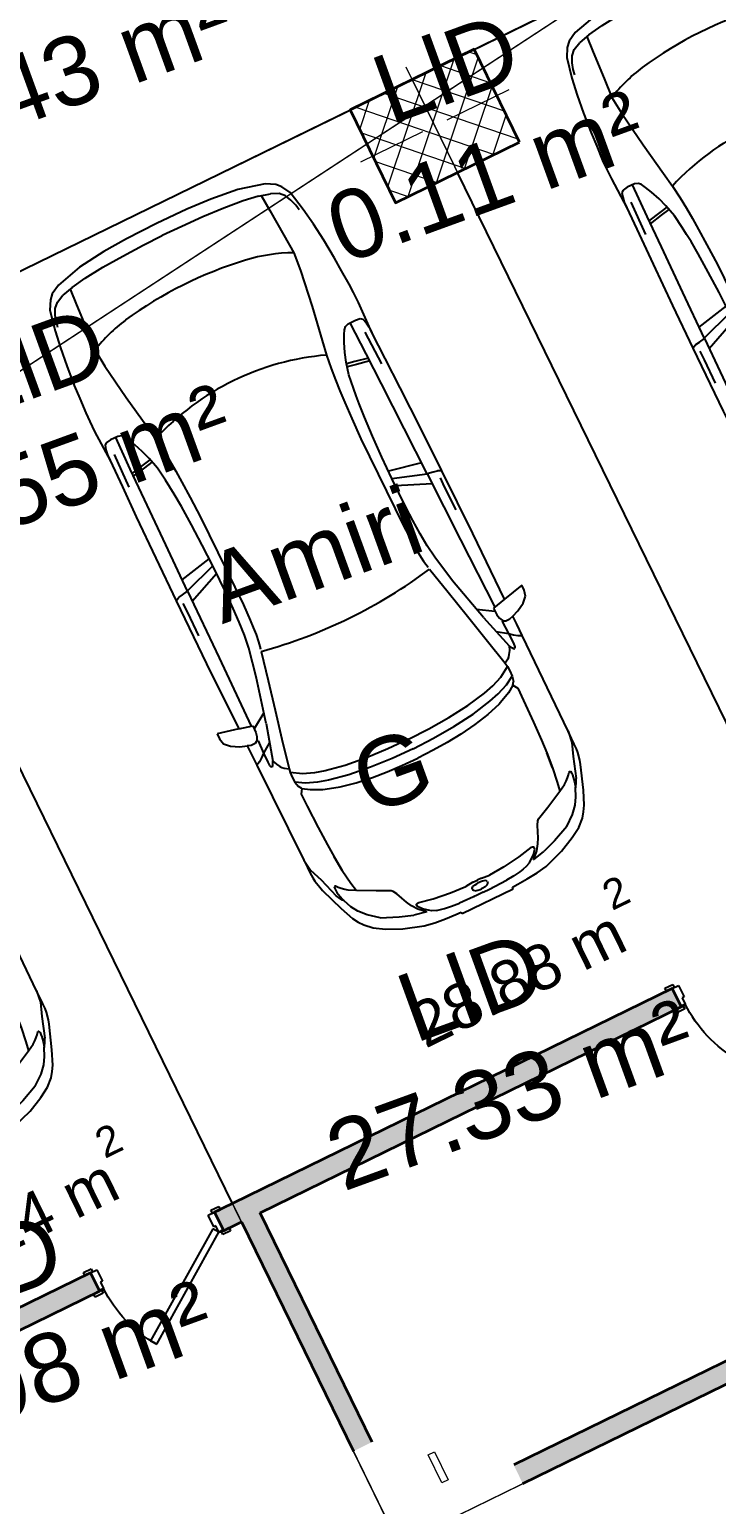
# Model space of a CAD drawing. Header units: metres. Extents: x 7511783 to 7512372, y 4692307 to 4692611.
# Drawn here: x 7512220.07 to 7512224.05, y 4692473.66 to 4692482.22 of the extents above; entities that cross this region are included whole.
import ezdxf

# ---------------------------------------------------------------- set-up
doc = ezdxf.new("R2010")
doc.units = ezdxf.units.M
doc.linetypes.add('Long Dashed', pattern=[793.7499761581425, 476.2499928474427, -317.4999833106998])
doc.layers.get('0').update_dxf_attribs({"lineweight": 0})
for name, color, linetype, lineweight in [('A - Fill Zone_Pen_No__156', 165, 'Continuous', 0), ('A - Muret', 7, 'Continuous', 0), ('A - Muret_Pen_No__102', 254, 'Continuous', 0), ('A - Muret_Pen_No__7', 7, 'Continuous', 0), ('A - Shtyllat', 7, 'Continuous', 0), ('A - Shtyllat_Pen_No__1', 7, 'Continuous', 0), ('A -Polyline_Pen_No__42', 8, 'Continuous', 0), ('ARCHICAD Doors_Pen_No__42', 8, 'Continuous', 0), ('garazhat-netw-amiri - b2', 20, 'Continuous', 0), ('Interior - Furniture _Pen_No__42', 8, 'Continuous', 0), ('Structural - Bearing', 7, 'Continuous', 0), ('Structural - Bearing_Pen_No__20', 1, 'Continuous', 0), ('Structural - Bearing_Pen_No__21', 7, 'Continuous', 0), ('vijat rregullim', 1, 'Continuous', 0)]:
    doc.layers.add(name, color=color, linetype=linetype, lineweight=lineweight)
doc.styles.add('GENERATED_STYLE_2', font='arialbd.ttf')
doc.styles.get("Standard").update_dxf_attribs({"font": 'arial.ttf'})

# ---------------------------------------------------------------- blocks, each defined once
blk = doc.blocks.new('Door 22')
at = {"layer": 'ARCHICAD Doors_Pen_No__42', "color": 8, "linetype": 'Continuous', "lineweight": 25}
for p, q in [((-260.3921784050518, 393.9747868736185), (-237.4491209510099, 426.7408686451782)), ((349.0569425459581, -32.76608177155968), (-260.3921784050518, 393.9747868736185)), ((-237.4491209510099, 426.7408686451782), (371.9999999999999, 0)), ((-387, 23.99999999999998), (-437, 23.99999999999998)), ((-437, 23.99999999999998), (-437, 4.99999999999999)), ((-437, 4.99999999999999), (-387, 4.99999999999999)), ((-400, 4.99999999999999), (-437, 4.99999999999999)), ((-400, 4.99999999999999), (-437, 4.99999999999999)), ((-375, 4.99999999999999), (-400, 4.99999999999999)), ((-400, 4.99999999999999), (-400, 0)), ((-400, 0), (-400, 4.99999999999999)), ((-400, 0), (-400, 4.99999999999999)), ((-400, 0), (-375, 0)), ((-372.0000000000001, 0), (-400, 0)), ((-400, 0), (-400, -115)), ((-400, -115), (-400, 0)), ((-400, -115), (-400, 0)), ((-387, 4.99999999999999), (-387, 23.99999999999998)), ((-375, 0), (-375, 4.99999999999999)), ((-372.0000000000001, -40), (-372.0000000000001, 0)), ((371.9999999999999, 0), (349.0569425459581, -32.76608177155968)), ((400, 0), (372.0000000000001, 0)), ((372.0000000000001, 0), (372.0000000000001, -40)), ((400, 4.99999999999999), (375, 4.99999999999999)), ((375, 4.99999999999999), (375, 0)), ((375, 0), (400, 0)), ((437, 23.99999999999998), (387, 23.99999999999998)), ((387, 23.99999999999998), (387, 4.99999999999999)), ((387, 4.99999999999999), (437, 4.99999999999999)), ((400, 0), (400, 4.99999999999999)), ((400, 0), (400, 4.99999999999999)), ((400, 0), (400, 4.99999999999999)), ((400, 4.99999999999999), (437, 4.99999999999999)), ((400, 4.99999999999999), (437, 4.99999999999999)), ((400, -115), (400, 0)), ((400, -115), (400, 0)), ((400, -115), (400, 0)), ((437, 4.99999999999999), (437, 23.99999999999998)), ((-360, -40), (-372.0000000000001, -40)), ((-360, -115), (-360, -40)), ((372.0000000000001, -40), (360, -40)), ((360, -40), (360, -115)), ((-387, -115), (-437, -115)), ((-437, -115), (-437, -134)), ((-400, -115), (-437, -115)), ((-400, -115), (-437, -115)), ((-437, -134), (-387, -134)), ((-400, -115), (-360, -115)), ((-387, -134), (-387, -115)), ((360, -115), (400, -115)), ((437, -115), (387, -115)), ((387, -115), (387, -134)), ((387, -134), (437, -134)), ((400, -115), (437, -115)), ((400, -115), (437, -115)), ((437, -134), (437, -115))]:
    blk.add_line(p, q, dxfattribs=at)
blk.add_arc((371.9999999999999, 0), 744, 145, 180, dxfattribs=at)
blk = doc.blocks.new('Wall_4', base_point=(27550, -16800.83534970144))
at = {"layer": 'A - Muret_Pen_No__102', "linetype": 'Continuous', "lineweight": 0}
for points in [[(27950.0000290573, -16800.83525542941), (27950.0000290573, -16920.83534970144), (31580.00002665214, -16920.83534970144), (31580.00002665214, -16800.83540369611)], [(32379.99996322105, -16800.8354275801), (32379.99996322105, -16920.83534970144), (32704.07968786086, -16920.83534970144), (32704.07968786086, -16800.83534532561)], [(33504.07968961485, -16800.8353220227), (33504.07968961485, -16920.83534970144), (36983.86845462135, -16920.83534970144), (36983.86845462135, -16800.8353220227)], [(37900, -16800.83525651832), (37783.8684644679, -16800.8353220227), (37783.8684644679, -16920.83534970144), (37900, -16920.83534970144)]]:
    blk.add_hatch(color=254, dxfattribs=at).paths.add_polyline_path(points)
at = {"layer": 'A - Muret_Pen_No__7', "color": 7, "linetype": 'Continuous', "lineweight": 35}
for p, q in [((31580, -16800.83534970144), (31542.99999999999, -16800.83534970144)), ((31580, -16800.83534970144), (31580, -16915.83534970144)), ((32380, -16800.83534970144), (32416.99999999999, -16800.83534970144)), ((32380, -16800.83534970144), (32380, -16915.83534970144)), ((32704.07964977754, -16800.83534970144), (32667.07964977754, -16800.83534970144)), ((32704.07964977754, -16800.83534970144), (32704.07964977754, -16915.83534970144)), ((33504.07964977754, -16800.83534970144), (33541.07964977754, -16800.83534970144)), ((33504.07964977754, -16800.83534970144), (33504.07964977754, -16915.83534970144)), ((36983.86847167339, -16800.83534970144), (36946.86847167338, -16800.83534970144)), ((36983.86847167339, -16800.83534970144), (36983.86847167339, -16915.83534970144)), ((37783.86847167338, -16800.83534970144), (37820.86847167338, -16800.83534970144)), ((37783.86847167338, -16800.83534970144), (37783.86847167338, -16915.83534970144)), ((31580, -16920.83534970144), (31542.99999999999, -16920.83534970144)), ((31580, -16915.83534970144), (31580, -16920.83534970144)), ((32380, -16915.83534970144), (32380, -16920.83534970144)), ((32380, -16920.83534970144), (32416.99999999999, -16920.83534970144)), ((32704.07964977754, -16920.83534970144), (32667.07964977754, -16920.83534970144)), ((32704.07964977754, -16915.83534970144), (32704.07964977754, -16920.83534970144)), ((33504.07964977754, -16915.83534970144), (33504.07964977754, -16920.83534970144)), ((33504.07964977754, -16920.83534970144), (33541.07964977754, -16920.83534970144)), ((36983.86847167339, -16920.83534970144), (36946.86847167338, -16920.83534970144)), ((36983.86847167339, -16915.83534970144), (36983.86847167339, -16920.83534970144)), ((37783.86847167338, -16915.83534970144), (37783.86847167338, -16920.83534970144)), ((37783.86847167338, -16920.83534970144), (37820.86847167338, -16920.83534970144))]:
    blk.add_line(p, q, dxfattribs=at)
at = {"layer": 'A - Muret_Pen_No__7', "color": 7, "linetype": 'Continuous', "lineweight": 35, "flags": 128}
for points in [[(31579.99994188542, -16800.83534970144), (27950.0000290573, -16800.83534970144)], [(32704.07970191689, -16800.83534970144), (32380, -16800.83534970144)], [(36983.86842858164, -16800.83534970144), (33504.07960580431, -16800.83534970144)], [(37900, -16800.83534970144), (37783.86848669623, -16800.83534970144)], [(27950.0000290573, -16920.83534970144), (31579.99994188542, -16920.83534970144)], [(32380, -16920.83534970144), (32480, -16920.83534970144)], [(32599.99999999999, -16920.83534970144), (32704.07970191689, -16920.83534970144)], [(33504.07960580431, -16920.83534970144), (35189.99999999999, -16920.83534970144)], [(35309.99999999999, -16920.83534970144), (36983.86842858164, -16920.83534970144)], [(37783.86848669623, -16920.83534970144), (37900, -16920.83534970144)]]:
    blk.add_lwpolyline(points, dxfattribs=at)
at = {"layer": 'ARCHICAD Doors_Pen_No__42', "color": 8, "linetype": 'Continuous', "lineweight": 25, "xscale": -1, "zscale": 1000, "rotation": 180}
for p in [(31979.99999999999, -16915.83534970144), (37383.86847167339, -16915.83534970144)]:
    blk.add_blockref('Door 22', p, dxfattribs=at)
at = {"layer": 'ARCHICAD Doors_Pen_No__42', "color": 8, "linetype": 'Continuous', "lineweight": 25, "zscale": 1000, "rotation": 180}
blk.add_blockref('Door 22', (33104.07964977754, -16915.83534970144), dxfattribs=at)
blk = doc.blocks.new('Wall_6', base_point=(37900, -16800.83534970144))
at = {"layer": 'A - Muret_Pen_No__102', "linetype": 'Continuous', "lineweight": 0}
blk.add_hatch(color=254, dxfattribs=at).paths.add_polyline_path([(37900, -16920.83534970144), (40740.00009834776, -16920.83534970144), (40740.00009834776, -16800.83530499791), (37900, -16800.83530499791)])
at = {"layer": 'A - Muret_Pen_No__7', "color": 7, "linetype": 'Continuous', "lineweight": 35}
for p, q in [((40740, -16800.83534970144), (40703, -16800.83534970144)), ((40740, -16800.83534970144), (40740, -16915.83534970144)), ((40740, -16920.83534970144), (40703, -16920.83534970144)), ((40740, -16915.83534970144), (40740, -16920.83534970144))]:
    blk.add_line(p, q, dxfattribs=at)
at = {"layer": 'A - Muret_Pen_No__7', "color": 7, "linetype": 'Continuous', "lineweight": 35, "flags": 128}
for points in [[(40740.00009834776, -16800.83534970144), (37900, -16800.83534970144)], [(38019.99999999999, -16920.83534970144), (40740.00009834776, -16920.83534970144)]]:
    blk.add_lwpolyline(points, dxfattribs=at)
at = {"layer": 'ARCHICAD Doors_Pen_No__42', "color": 8, "linetype": 'Continuous', "lineweight": 25, "xscale": -1, "zscale": 1000, "rotation": 180}
blk.add_blockref('Door 22', (41140, -16915.83534970144), dxfattribs=at)
blk = doc.blocks.new('Wall_7', base_point=(37900, -16800.83534970144))
at = {"layer": 'A - Muret_Pen_No__102', "linetype": 'Continuous', "lineweight": 0}
blk.add_hatch(color=254, dxfattribs=at).paths.add_polyline_path([(37900, -16920.83534970144), (37900, -18400.83597085249), (38019.99999999999, -18400.83597085249), (38019.99999999999, -16920.83534970144)])
at = {"layer": 'A - Muret_Pen_No__7', "color": 7, "linetype": 'Continuous', "lineweight": 35, "flags": 128}
for points in [[(37900, -16920.83534970144), (37900, -18400.83597085249)], [(38019.99999999999, -18400.83597085249), (38019.99999999999, -16920.83534970144)]]:
    blk.add_lwpolyline(points, dxfattribs=at)
blk = doc.blocks.new('Wall_36', base_point=(28500.00000000001, -19000.83534970144))
at = {"layer": 'A - Muret_Pen_No__102', "linetype": 'Continuous', "lineweight": 0}
blk.add_hatch(color=254, dxfattribs=at).paths.add_polyline_path([(41299.99994887647, -18880.83533003146), (38700, -18880.83533003146), (38700, -19000.83597085249), (41299.99994887647, -19000.83597085249)])
at = {"layer": 'A - Muret_Pen_No__7', "color": 7, "linetype": 'Continuous', "lineweight": 35, "flags": 128}
for points in [[(41300, -18880.83534970144), (38700, -18880.83534970144)], [(38700.00000000001, -19000.83534970144), (41300.00000000002, -19000.83534970144)]]:
    blk.add_lwpolyline(points, dxfattribs=at)
blk = doc.blocks.new('Column_36', base_point=(3830.000000000001, 14470))
at = {"layer": 'A - Shtyllat_Pen_No__1', "color": 7, "linetype": 'Continuous', "lineweight": 13, "flags": 128}
blk.add_lwpolyline([(3850.000000000001, 14380), (3810.000000000001, 14380), (3810.000000000001, 14560), (3850.000000000001, 14560)], close=True, dxfattribs=at)
blk = doc.blocks.new('Column_39', base_point=(-67919.82202355302, 199746.9041092597))
at = {"layer": 'Structural - Bearing', "linetype": 'Continuous', "lineweight": 0}
h = blk.add_hatch(dxfattribs=at)
h.set_pattern_fill('CONCRETE_BLOCK', color=18, style=0, pattern_type=2)
h.set_pattern_definition([(44.99999999999998, (0, 0), (-91.92387818248316, 91.92387818248324), []), (135.0000000000001, (0, 0), (91.9238781824829, 91.92387818248349), [])])
h.paths.add_polyline_path([(-67519.822023553, 199446.9041092597), (-67519.822023553, 200046.9041092598), (-68319.82202355302, 200046.9041092598), (-68319.82202355302, 199446.9041092597)])
at = {"layer": 'Structural - Bearing_Pen_No__20', "color": 1, "linetype": 'Continuous', "lineweight": 0}
for p, q in [((-67919.82202355302, 199826.9041092597), (-67919.82202355302, 200126.9041092597)), ((-67999.822023553, 199746.9041092597), (-68399.82202355302, 199746.9041092597)), ((-67839.82202355302, 199746.9041092597), (-67439.822023553, 199746.9041092597)), ((-67919.82202355302, 199666.9041092597), (-67919.82202355302, 199366.9041092597))]:
    blk.add_line(p, q, dxfattribs=at)
blk.add_point((-67919.82202355302, 199746.9041092597), dxfattribs=at)
at = {"layer": 'Structural - Bearing_Pen_No__21', "color": 7, "linetype": 'Continuous', "lineweight": 35, "flags": 128}
blk.add_lwpolyline([(-67519.822023553, 199446.9041092597), (-67519.822023553, 200046.9041092598), (-68319.82202355302, 200046.9041092598), (-68319.82202355302, 199446.9041092597)], close=True, dxfattribs=at)
blk = doc.blocks.new('Car 05 22')
at = {"layer": 'Interior - Furniture _Pen_No__42', "color": 8, "linetype": 'Continuous', "lineweight": 25}
for p, q in [((1961.117547741, 983.221158223), (1928.938242309, 983.221158223)), ((1928.938242309, 983.221158223), (1957.843908175, 858.0544967500001)), ((1996.903176747, 974.9060932165999), (1961.117547741, 983.221158223)), ((2026.89661068, 945.007687052), (1996.903176747, 974.9060932165999)), ((2054.5732194, 897.577022836), (2026.89661068, 945.007687052)), ((856.5325990199999, 856.169707455), (590.7241636140001, 851.6786068920001)), ((1129.8609284, 858.5331077519999), (856.5325990199999, 856.169707455)), ((1129.8609284, 858.5331077519999), (1120.69723063, 838.160005195)), ((1536.1071561, 860.3802508980001), (1129.8609284, 858.5331077519999)), ((1957.843908175, 858.0544967500001), (1536.1071561, 860.3802508980001)), ((1957.84390817, 858.0544967500001), (1977.22141076, 777.427813481)), ((2067.91700908, 857.6794056350001), (2054.5732194, 897.577022836)), ((2119.91703998, 857.4374531180001), (2067.91700908, 857.6794056350001)), ((2075.28112592, 835.6608695470001), (2067.91700908, 857.6794056350001)), ((2193.165590015, 856.4504063259001), (2119.91703998, 857.4374531180001)), ((2182.27381684, 834.081841238), (2193.16559002, 856.4504063260001)), ((2808.01466132, 852.5547640039999), (2193.165590015, 856.4504063259001)), ((-706.3378894982, 775.7872218095), (-757.6903274910002, 747.022066986)), ((-585.227090103, 801.027979058), (-706.3378894982, 775.7872218095)), ((-626.571782751, 772.4860242179999), (-664.8727541800001, 760.961322365)), ((-594.8871138119998, 778.4895580349998), (-626.571782751, 772.4860242179999)), ((-483.1389679684001, 817.2581826864), (-585.227090103, 801.027979058)), ((-372.3345973750002, 830.229933465), (-483.1389679684001, 817.2581826864)), ((-251.752794228, 841.043733947), (-372.3345973750002, 830.229933465)), ((-168.2198443133, 844.6061713611999), (-251.752794228, 841.043733947)), ((-78.35772569479998, 850.6357850930001), (-168.2198443133, 844.6061713611999)), ((-24.036324899, 852.2918850640001), (-78.35772569479998, 850.6357850930001)), ((40.3182760438, 852.3336850629998), (-24.036324899, 852.2918850640001)), ((230.8030912739, 845.5192631063), (40.3182760438, 852.3336850629998)), ((124.560977278, 791.3967861309999), (129.0398444, 820.4687779309999)), ((125.693926866, 743.8968737240001), (124.560977278, 791.3967861309999)), ((129.0398444, 820.4687779309999), (138.886242882, 832.3883788069998)), ((138.886242882, 832.3883788069998), (165.168377873, 840.275885275)), ((165.168377873, 840.275885275), (194.733578306, 844.324685204)), ((194.733578306, 844.324685204), (230.803091274, 845.519263106)), ((210.873013229, 809.2317387879999), (418.0703055720001, 816.1926024380003)), ((400.0158099590001, 847.596806379), (230.8030912739, 845.5192631063)), ((590.7241636140001, 851.6786068920001), (400.0158099590001, 847.596806379)), ((1108.59023357, 773.98329714), (813.627009446, 769.327996556)), ((1036.25651944, 772.8416796290002), (996.5002997029998, 578.7916468290002)), ((1041.96657906, 578.0240872360001), (1107.56627095, 773.967136299)), ((1173.32542975, 774.895061201), (1090.33970038, 577.89253068)), ((1115.14443198, 808.948201529), (1108.59023357, 773.98329714)), ((1108.59023357, 773.98329714), (1537.61805657, 780.025947399)), ((1119.51383092, 833.2672045809999), (1115.14443198, 808.948201529)), ((1120.16623076, 836.3248049650001), (1119.51383092, 833.2672045809999)), ((1120.69723063, 838.160005195), (1120.16623076, 836.3248049650001)), ((1162.63563846, 830.4777734580001), (1220.13025657, 829.0713745190002)), ((1220.13025657, 829.0713745190002), (1369.65750367, 831.489072695)), ((1537.61805657, 780.025611521), (1974.99295641, 786.0764425990001)), ((1939.15395607, 686.22492547), (1995.917261, 777.427813481)), ((1977.22141076, 777.427813481), (2019.59119012, 777.427813481)), ((2019.59119012, 777.427813481), (2044.48611622, 783.069509224)), ((2044.48611622, 783.069509224), (2063.35562216, 792.2740022800001)), ((2063.35562216, 792.2740022800001), (2070.42572439, 799.8521965630001)), ((2068.68333559, 787.696981005), (2065.39356605, 794.4584027669999)), ((2068.68333559, 787.696981005), (2148.02030692, 790.4828861469999)), ((2070.42572439, 799.8521965630001), (2075.2191259, 809.3983893609999)), ((2075.2191259, 809.3983893609999), (2075.28112592, 835.6608695470001)), ((2106.51930118, 732.1586113790001), (2148.02030692, 790.4828861469999)), ((2148.02030692, 790.4828861469999), (2166.81146925, 813.814537484)), ((2148.02030692, 790.4828861469999), (2205.61920777, 792.204186117)), ((2166.81146925, 813.814537484), (2182.27381684, 834.081841238)), ((2205.61920777, 792.204186117), (2227.21980808, 791.0038861380001)), ((2234.36910819, 773.9630864369999), (2226.59190807, 769.8828865080001)), ((2227.21980808, 791.0038861380001), (2232.61990816, 790.029986155)), ((2232.61990816, 790.029986155), (2237.93539134, 787.2871225249999)), ((2238.46067648, 776.864360243), (2234.36910819, 773.9630864369999)), ((2240.81890828, 784.03918626), (2237.93539134, 787.2871225249999)), ((2238.46067648, 776.864360243), (2240.85090828, 780.5209863219999)), ((2240.85090828, 780.5209863219999), (2240.81890828, 784.03918626)), ((2855.711363900001, 852.6327640009998), (2808.01466132, 852.5547640039999)), ((2808.01466132, 852.5547640039999), (2876.86636504, 843.317264394)), ((2891.44016583, 852.5287640049999), (2855.711363900001, 852.6327640009998)), ((2876.86636504, 843.317264394), (2954.16376923, 813.731165643)), ((2922.51356751, 852.034364026), (2891.44016583, 852.5287640049999)), ((2904.11849592, 832.8863289209997), (2905.06820589, 832.8379901159999)), ((2945.17226874, 849.4061641369999), (2922.51356751, 852.034364026)), ((2989.61447115, 839.6482645490003), (2945.17226874, 849.4061641369999)), ((2954.16376923, 813.731165643), (3075.78877375, 774.6896785450001)), ((3013.55027244, 833.064864827), (2989.61447115, 839.6482645490003)), ((3154.26138006, 782.5577669589998), (3013.55027244, 833.064864827)), ((3100.48402088, 763.1120866269999), (3075.78877375, 774.6896785450001)), ((3235.883818752, 747.6101556219), (3154.26138006, 782.5577669589998)), ((-784.8200333720001, 721.8124613509999), (-815.0478655078, 667.7598955197002)), ((-757.6903274910002, 747.022066986), (-784.8200333720001, 721.8124613509999)), ((-729.425104913, 716.3992494200002), (-750.577082573, 669.7773949330001)), ((-701.0941271610001, 743.2591195180001), (-729.425104913, 716.3992494200002)), ((-664.8727541800001, 760.961322365), (-701.0941271610001, 743.2591195180001)), ((327.3887276080001, 761.920895626), (125.394377448, 756.455747737)), ((132.429139117, 722.8048827370001), (125.693926866, 743.8968737240001)), ((146.670770152, 710.6062742990001), (132.429139117, 722.8048827370001)), ((171.252864179, 696.6287725440001), (146.670770152, 710.6062742990001)), ((212.566754139, 676.5412700230002), (171.252864179, 696.6287725440001)), ((521.9507803269998, 764.6728959719999), (327.3887276080001, 761.920895626)), ((355.2943663540001, 762.315609428), (339.1227247570001, 683.1192857359999)), ((373.4006373970002, 762.5717151969999), (357.2289958010001, 683.375391506)), ((813.627009446, 769.327996556), (521.9507803269998, 764.6728959719999)), ((2000.39650233, 701.591770694), (1730.35620914, 633.8338533080002)), ((2000.39650233, 701.591770694), (2213.53100788, 762.9814866290001)), ((2122.045506540001, 659.9572884350001), (2293.79610906, 697.6509877739999)), ((2226.59190807, 769.8777067159999), (2213.53100788, 762.9814866290001)), ((2213.53100788, 762.9814866290001), (2238.34670825, 752.240186817)), ((2238.34670825, 752.240186817), (2258.53170854, 739.717487037)), ((2258.53170854, 739.717487037), (2269.0398087, 731.086787188)), ((2269.0398087, 731.086787188), (2278.83550884, 721.965087348)), ((2278.83550884, 721.965087348), (2293.79610906, 697.6509877739999)), ((2293.79610906, 697.6509877739999), (2317.1870094, 700.7385877199999)), ((2293.79610906, 697.6386630720001), (2293.79610906, 697.6509877739999)), ((2317.1870094, 700.7385877199999), (2345.74280982, 702.7498876850001)), ((2355.134199750001, 639.912801441), (2317.1870094, 700.7385877199999)), ((2345.74280982, 702.7498876850001), (2378.929310310001, 702.0184876970001)), ((2410.10490185, 649.1086815510001), (2378.929310310001, 702.0184876970001)), ((2378.929310310001, 702.0184876970001), (2410.57231077, 694.2028878339999)), ((2410.57231077, 694.2028878339999), (2410.58631694, 694.1782473540001)), ((2428.73881104, 681.7061880529999), (2410.57231077, 694.2028878339999)), ((2428.73881104, 681.7061880529999), (2457.25830016, 700.035535323)), ((2457.25830016, 700.035535323), (2535.4819126, 697.9905877680001)), ((2535.422612600001, 697.9916562040003), (2673.21491462, 695.5089878119999)), ((2535.46586986, 697.9894090810001), (2535.4819126, 697.988971943)), ((2673.21491462, 695.5089878119999), (2787.200816290001, 691.4809878819998)), ((2787.200816290001, 691.4809878819998), (2868.415817480001, 687.223087957)), ((2868.395882330001, 687.22488671), (2959.72331881, 678.984388101)), ((2959.72331881, 678.984388101), (2868.415817480001, 687.1969879569999)), ((3022.47491973, 758.305686711), (3023.66221975, 762.4851866380001)), ((3024.49924208, 753.7186598590001), (3022.47491973, 758.305686711)), ((3023.66221975, 762.4851866380001), (3034.64521991, 765.0503865930001)), ((3037.91041996, 743.452886971), (3024.49924208, 753.7186598590001)), ((3034.64521991, 765.0503865930001), (3046.93432009, 763.817386614)), ((3050.61522015, 730.6688871950001), (3037.91041996, 743.452886971)), ((3046.93432009, 763.817386614), (3060.9451203, 762.9292866300001)), ((3064.50712035, 714.6457874760001), (3050.61522015, 730.6688871950001)), ((3060.9451203, 762.9292866300001), (3089.85712072, 757.3861867269998)), ((3076.97452053, 697.807687771), (3064.50712035, 714.6457874760001)), ((3100.00912087, 656.556188494), (3076.97452053, 697.807687771)), ((3089.85712072, 757.3861867269998), (3108.43932099, 751.4304868319999)), ((3114.13862108, 753.3111867989999), (3100.48402088, 763.1120866269999)), ((3108.43932099, 751.4304868319999), (3122.8656212, 746.4359869189999)), ((3122.8656212, 746.4359869189999), (3114.13862108, 753.3111867989999)), ((3170.0706946, 726.5554905960001), (3122.8656212, 746.4359869189999)), ((3211.69204952, 701.0151137130001), (3170.0706946, 726.5554905960001)), ((3254.25934432, 663.1775183300001), (3211.69204952, 701.0151137130001)), ((3269.07948628, 728.3294692490001), (3235.883818752, 747.6101556219)), ((3298.56678787, 705.6390702070001), (3269.07948628, 728.3294692490001)), ((3337.33388997, 663.3806719909999), (3298.56678787, 705.6390702070001)), ((-815.0478655078, 667.7598955197002), (-855.0523550635, 511.0116477078998)), ((-768.2719792499998, 602.2788720830002), (-782.764796709, 510.0106247469999)), ((-768.2719792499998, 602.2788720830002), (-750.577082573, 669.7773949330001)), ((-764.3441764490001, 617.261773195), (-665.728145997, 623.9546285630003)), ((-665.728145997, 623.9546285630003), (-500.877431885, 634.180288886)), ((-500.877431885, 634.180288886), (-383.0238853850001, 641.9613403830001)), ((-383.0238853850001, 641.9613403830001), (-274.220886173, 631.318400078)), ((-274.220886173, 631.318400078), (-56.404854203, 600.536895199)), ((-56.404854203, 600.536895199), (145.941775497, 566.5900898169999)), ((266.3151410770001, 654.566867265), (212.566754139, 676.5412700230002)), ((319.4903281550001, 636.426864989), (266.3151410770001, 654.566867265)), ((392.7088835140001, 617.8124267930001), (319.4903281550001, 636.426864989)), ((339.1227247570001, 683.1192857359999), (329.5580559370001, 633.8673348859999)), ((357.2289958010001, 683.375391506), (346.76505809, 629.492778784)), ((474.8166917820001, 607.1053878569999), (392.7088835140001, 617.8124267930001)), ((521.3449804749999, 601.6186871690002), (474.8166917820001, 607.1053878569999)), ((569.9935686519999, 596.8381865689998), (521.3449804749999, 601.6186871690002)), ((1562.00595611, 600.596478384), (1483.8761315, 590.1361862749999)), ((1730.35620914, 633.8338533080002), (1562.00595611, 600.596478384)), ((1779.61280153, 581.7538898049997), (1952.84760406, 621.338789111)), ((1952.84760406, 621.338789111), (2122.045506540001, 659.9572884350001)), ((2379.77420337, 575.387091212), (2355.13301598, 639.9159014410001)), ((2436.02871163, 583.2244924540001), (2410.10490185, 649.1086815510001)), ((2428.77597173, 681.700745325), (2428.73881104, 681.7061880529999)), ((2428.77597173, 681.700745325), (2456.66545813, 639.8418234830003)), ((2456.66545813, 639.8418234830003), (2487.236391870001, 574.2621729599999)), ((2959.72331881, 678.984388101), (3047.2313201, 666.2002883250001)), ((3047.20992906, 666.2041971140001), (3100.00912087, 656.556188494)), ((3152.92075342, 553.873393456), (3100.00912087, 656.556188494)), ((3301.867263790001, 602.80900872), (3254.25934432, 663.1775183300001)), ((3301.867263790001, 602.80900872), (3346.015513130001, 501.4217980699999)), ((3374.49419199, 603.583974516), (3337.33388997, 663.3806719909999)), ((3418.40079436, 512.7439783509999), (3374.49419199, 603.583974516)), ((145.941775497, 566.5900898169999), (233.261172115, 552.312592089)), ((233.261172115, 552.312592089), (315.3092800730001, 541.359190513)), ((315.2936019620001, 541.3606176840001), (384.2945810830001, 535.0794906230001)), ((384.2815104790001, 535.080362318), (454.174320738, 530.4191213629999)), ((454.170282107, 530.4193907049998), (526.242583163, 526.2868907769997)), ((526.2331313149998, 526.2873073839999), (627.7018846490002, 521.814890855)), ((652.59274858, 590.9845858339997), (569.9935686519999, 596.8381865689998)), ((627.698546207, 521.8149872519999), (756.75876515, 518.0884218199999)), ((772.8388193580001, 584.9903850819998), (652.59274858, 590.9845858339997)), ((756.75876515, 518.0884218199999), (1322.62824821, 518.052230308)), ((907.2666866909999, 580.298084493), (772.8388193580001, 584.9903850819998)), ((1041.96657906, 578.0240872360001), (907.2666866909999, 580.298084493)), ((1227.79815085, 577.5186957939999), (1041.96657906, 578.0240872360001)), ((1316.09897866, 580.475793563), (1227.79815085, 577.5186957939999)), ((1403.02450604, 584.4121905939998), (1316.09897866, 580.475793563)), ((1322.62824821, 518.052230308), (1420.49779626, 521.652890858)), ((1483.8761315, 590.1361862749999), (1403.02450604, 584.4121905939998)), ((1420.49066257, 521.652523245), (1466.64156934, 524.030772681)), ((1466.62639694, 524.0299908169999), (1510.87647584, 527.594696836)), ((1510.85529759, 527.5929907539999), (1554.25309822, 533.0576906580001)), ((1554.25309822, 533.0576906580001), (1596.82961355, 540.969674969)), ((1597.28918852, 541.1774857889999), (1596.65116701, 540.8889849259999)), ((1610.72419049, 544.0665862469999), (1779.61280153, 581.7538898049997)), ((2397.334105950001, 514.2584815219999), (2379.77250853, 575.3929912130001)), ((2419.31580918, 395.7362626700001), (2397.33316008, 514.2635815229997)), ((2453.63941421, 521.616582688), (2436.02871163, 583.2244924540001)), ((2477.61661773, 401.0764635800001), (2453.63941421, 521.616582688)), ((2487.236391870001, 574.2621729599999), (2491.79934275, 562.0052962960001)), ((2491.79994982, 562.0052962960001), (2517.90263133, 477.034766618)), ((3189.62073735, 475.569766106), (3152.92075342, 553.873393456)), ((-855.0523550635, 511.0116477078998), (-874.6778528530002, 344.9579771100001)), ((-782.7621654889999, 510.027376359), (-794.5333543099999, 390.6265818930001)), ((2517.90263133, 477.034766618), (2537.54372273, 384.0810341510001)), ((3199.39883308, 466.7584630290001), (3189.62073735, 475.569766106)), ((3220.69886845, 454.388540188), (3199.39883308, 466.7584630290001)), ((3256.10680826, 439.2417534179999), (3220.67662376, 454.4014587129999)), ((3288.390194130001, 425.101248479), (3256.10680826, 439.2417534179999)), ((3346.015513130001, 501.4217980699999), (3374.297465860001, 419.557472908)), ((3457.47689648, 393.0984834030001), (3418.40079436, 512.7439783509999)), ((-874.6778528530002, 344.9579771100001), (-882.944054645, 194.680643518)), ((-794.5333543099999, 390.6265818930001), (-802.4328468090001, 258.715288008)), ((2433.73206705, 266.091642182), (2419.31580918, 395.7362626700001)), ((2493.88922012, 269.050242651), (2477.61661773, 401.0764635800001)), ((2537.54372273, 384.0810341510001), (2551.45611664, 285.6281997640001)), ((3319.36158057, 408.41284265), (3288.390194130001, 425.101248479)), ((3353.46269085, 384.2512837760001), (3319.36158057, 408.41284265)), ((3321.23357975, 370.497229407), (3320.99727986, 362.132926485)), ((3320.99727986, 362.132926485), (3338.31527228, 276.8564967000001)), ((3324.654278260001, 377.297531782), (3321.23357975, 370.497229407)), ((3328.30797666, 379.591332583), (3324.654278260001, 377.297531782)), ((3338.468372210001, 379.4523325350001), (3328.30797666, 379.591332583)), ((3363.640761200001, 357.811724976), (3338.468372210001, 379.4523325350001)), ((3377.182392130001, 359.9734848010001), (3353.46269085, 384.2512837760001)), ((3396.66521323, 315.8049103040001), (3363.640761200001, 357.811724976)), ((3391.09039087, 344.247647689), (3374.297465860001, 419.557472908)), ((3391.09039087, 344.247647689), (3377.182392130001, 359.9734848010001)), ((3468.34279707, 330.9338860280001), (3457.47689648, 393.0984834030001)), ((-802.4328468090001, 258.715288008), (-806.8131426489999, 124.936494209)), ((2441.61713002, 131.955220918), (2433.73181129, 266.093942182)), ((2503.10292147, 133.173421111), (2493.88922012, 269.050242651)), ((2551.45611664, 285.6281997640001), (2559.71041303, 193.693567653)), ((3338.31527228, 276.8564967000001), (3351.882966340001, 172.661960307)), ((3408.0703938, 289.3779877820001), (3396.66521323, 315.8049103040001)), ((3408.0703938, 289.3779877820001), (3413.77629411, 267.259988716)), ((3413.77548775, 267.2641933500001), (3418.45445829, 242.866384828)), ((3474.4914974, 263.721088865), (3468.34279707, 330.9338860280001)), ((3478.33319761, 199.917191559), (3474.4914974, 263.721088865)), ((-882.944054645, 194.680643518), (-885.3767076889999, 0)), ((2559.71041303, 193.693567653), (2564.38081099, 101.185635342)), ((3351.882966340001, 172.661960307), (3358.343763510001, 75.87012649980001)), ((3418.452194370001, 242.878189745), (3424.044894670001, 200.723791525)), ((3424.044894670001, 200.723791525), (3427.72848251, 152.023715234)), ((3479.35651311, 164.9481933352), (3478.33319761, 199.917191559)), ((-806.8131426489999, 124.936494209), (-808.0470753050001, 0)), ((2444.0197128, -0.0273000043277), (2441.61701245, 131.957220918)), ((2506.01959488, -3.86e-13), (2503.10292147, 133.173421111)), ((2564.38081099, 101.185635342), (2566.01761027, -0.00610000213065)), ((3432.36383112, 39.98011396419999), (3427.72848251, 152.023715234)), ((3489.519598210001, 164.9481933352), (3479.35651311, 164.9481933352)), ((3489.519598210001, -164.9481933352), (3489.519598210001, 164.9481933352)), ((-885.3767076889999, 0), (-882.944054645, -194.680643518)), ((-806.8131426489999, -124.936494209), (-808.0470753050001, 1.477e-13)), ((2444.0197128, 0.0273000043271), (2441.61701245, -131.957220918)), ((2564.38081099, -101.185635342), (2566.01761027, 0.00610000212997)), ((3353.95786543, 27.8932505984), (3358.343763510001, 75.87012649980001)), ((3353.95786543, 27.8932505984), (3353.95786543, -0.7649002671629999)), ((3353.95786543, -27.8932505984), (3353.95786543, 0.7649002671619999)), ((3370.89075802, 11.74110410089999), (3370.32315827, -0.7649002671629999)), ((3370.89075802, -11.74110410089999), (3370.32315827, 0.7649002671619999)), ((3372.49235732, 23.6550082622), (3370.89075802, 11.74110410089999)), ((3376.267285060001, 38.99395092400001), (3372.49235732, 23.6550082622)), ((3381.98685317, 46.5714162664), (3376.267285060001, 38.99395092400001)), ((3386.21005132, 48.3522168884), (3381.98685317, 46.5714162664)), ((3386.21005132, 48.3522168884), (3394.28954778, 48.3522168884)), ((3398.51284593, 46.5714162664), (3394.28954778, 48.3522168884)), ((3404.23226311, 38.99375151340001), (3398.51284593, 46.5714162664)), ((3404.23226311, 38.99375151340001), (3408.00714178, 23.6550082622)), ((3408.00714178, 23.6550082622), (3409.766541010001, 8.055102813469999)), ((3409.766541010001, 8.055102813469999), (3409.766541010001, -4.961e-13)), ((3431.76949509, 57.3729975776), (3431.76949509, 56.7710829698)), ((3432.04453126, -0.0109000038072), (3432.36383112, 39.98011396419999)), ((3432.04453126, 0.0109000038063), (3432.36383112, -39.98011396419999)), ((2506.01959488, -2.78e-13), (2503.10292147, -133.173421111)), ((3351.882966340001, -172.661960307), (3358.343763510001, -75.87012649980001)), ((3353.95786543, -27.8932505984), (3358.343763510001, -75.87012649980001)), ((3372.49235732, -23.6550082622), (3370.89075802, -11.74110410089999)), ((3376.267285060001, -38.99395092400001), (3372.49235732, -23.6550082622)), ((3381.98685317, -46.5714162664), (3376.267285060001, -38.99395092400001)), ((3386.21005132, -48.3522168884), (3381.98685317, -46.5714162664)), ((3386.21005132, -48.3522168884), (3394.28954778, -48.3522168884)), ((3398.51284593, -46.5714162664), (3394.28954778, -48.3522168884)), ((3404.23226311, -38.99375151340001), (3398.51284593, -46.5714162664)), ((3404.23226311, -38.99375151340001), (3408.00714178, -23.6550082622)), ((3408.00714178, -23.6550082622), (3409.766541010001, -8.055102813469999)), ((3409.766541010001, -8.055102813469999), (3409.766541010001, -3.892e-13)), ((3432.36383112, -39.98011396419999), (3427.72848251, -152.023715234)), ((3431.76949509, -57.3729975776), (3431.76949509, -56.7710829698)), ((-802.4328468090001, -258.715288008), (-806.8131426489999, -124.936494209)), ((2441.61713002, -131.955220918), (2433.73181129, -266.093942182)), ((2503.10292147, -133.173421111), (2493.88922012, -269.050242651)), ((2559.71041303, -193.693567653), (2564.38081099, -101.185635342)), ((3424.044894670001, -200.723791525), (3427.72848251, -152.023715234)), ((3478.33319761, -199.917191559), (3479.35651311, -164.9481933352)), ((3479.35651311, -164.9481933352), (3489.519598210001, -164.9481933352)), ((-882.944054645, -194.680643518), (-874.6778528530002, -344.9579771100001)), ((2551.45611664, -285.6281997640001), (2559.71041303, -193.693567653)), ((3338.31527228, -276.8564967000001), (3351.882966340001, -172.661960307)), ((3413.77548775, -267.2641933500001), (3418.45445829, -242.866384828)), ((3418.452194370001, -242.878189745), (3424.044894670001, -200.723791525)), ((3474.4914974, -263.721088865), (3478.33319761, -199.917191559)), ((-794.5333543099999, -390.6265818930001), (-802.4328468090001, -258.715288008)), ((2433.73206705, -266.091642182), (2419.31580918, -395.7362626700001)), ((2493.88922012, -269.050242651), (2477.61661773, -401.0764635800001)), ((2537.54372273, -384.0810341510001), (2551.45611664, -285.6281997640001)), ((3320.99727986, -362.132926485), (3338.31527228, -276.8564967000001)), ((3396.66521323, -315.8049103040001), (3363.640761200001, -357.811724976)), ((3408.0703938, -289.3779877820001), (3396.66521323, -315.8049103040001)), ((3408.0703938, -289.3779877820001), (3413.77629411, -267.259988716)), ((3457.47689648, -393.0984834030001), (3468.34279707, -330.9338860280001)), ((3468.34279707, -330.9338860280001), (3474.4914974, -263.721088865)), ((-874.6778528530002, -344.9579771100001), (-855.0523550635, -511.0116477078998)), ((-782.7621654889999, -510.027376359), (-794.5333543099999, -390.6265818930001)), ((2419.31580918, -395.7362626700001), (2397.33316008, -514.2635815229997)), ((2477.61661773, -401.0764635800001), (2453.63941421, -521.616582688)), ((2517.90263133, -477.034766618), (2537.54372273, -384.0810341510001)), ((3288.390194130001, -425.101248479), (3256.10680826, -439.2417534179999)), ((3319.36158057, -408.41284265), (3288.390194130001, -425.101248479)), ((3353.46269085, -384.2512837760001), (3319.36158057, -408.41284265)), ((3321.23357975, -370.497229407), (3320.99727986, -362.132926485)), ((3324.654278260001, -377.297531782), (3321.23357975, -370.497229407)), ((3328.30797666, -379.591332583), (3324.654278260001, -377.297531782)), ((3338.468372210001, -379.4523325350001), (3328.30797666, -379.591332583)), ((3363.640761200001, -357.811724976), (3338.468372210001, -379.4523325350001)), ((3346.015513130001, -501.4217980699999), (3374.297465860001, -419.557472908)), ((3377.182392130001, -359.9734848010001), (3353.46269085, -384.2512837760001)), ((3391.09039087, -344.247647689), (3374.297465860001, -419.557472908)), ((3391.09039087, -344.247647689), (3377.182392130001, -359.9734848010001)), ((3418.40079436, -512.7439783509999), (3457.47689648, -393.0984834030001)), ((-855.0523550635, -511.0116477078998), (-815.0478655078, -667.7598955197002)), ((-768.2719792499998, -602.2788720830002), (-782.764796709, -510.0106247469999)), ((2491.79994982, -562.0052962960001), (2517.90263133, -477.034766618)), ((3189.62073735, -475.569766106), (3152.92075342, -553.873393456)), ((3199.39883308, -466.7584630290001), (3189.62073735, -475.569766106)), ((3220.69886845, -454.388540188), (3199.39883308, -466.7584630290001)), ((3256.10680826, -439.2417534179999), (3220.67662376, -454.4014587129999)), ((3301.867263790001, -602.80900872), (3346.015513130001, -501.4217980699999)), ((3374.49419199, -603.583974516), (3418.40079436, -512.7439783509999)), ((-56.404854203, -600.536895199), (145.941775497, -566.5900898169999)), ((145.941775497, -566.5900898169999), (233.261172115, -552.312592089)), ((233.261172115, -552.312592089), (315.3092800730001, -541.359190513)), ((315.2936019620001, -541.3606176840001), (384.2945810830001, -535.0794906230001)), ((384.2815104790001, -535.080362318), (454.174320738, -530.4191213629999)), ((454.170282107, -530.4193907049998), (526.242583163, -526.2868907769997)), ((569.9935686519999, -596.8381865689998), (521.3449804749999, -601.6186871690002)), ((526.2331313149998, -526.2873073839999), (627.7018846490002, -521.814890855)), ((652.59274858, -590.9845858339997), (569.9935686519999, -596.8381865689998)), ((627.698546207, -521.8149872519999), (756.75876515, -518.0884218199999)), ((772.8388193580001, -584.9903850819998), (652.59274858, -590.9845858339997)), ((756.75876515, -518.0884218199999), (1322.62824821, -518.052230308)), ((907.2666866909999, -580.298084493), (772.8388193580001, -584.9903850819998)), ((1041.96657906, -578.0240872360001), (907.2666866909999, -580.298084493)), ((1036.25651944, -772.8416796290002), (996.5002997029998, -578.7916468290002)), ((1227.79815085, -577.5186957939999), (1041.96657906, -578.0240872360001)), ((1041.96657906, -578.0240872360001), (1107.56627095, -773.967136299)), ((1173.32542975, -774.895061201), (1090.33970038, -577.89253068)), ((1316.09897866, -580.475793563), (1227.79815085, -577.5186957939999)), ((1403.02450604, -584.4121905939998), (1316.09897866, -580.475793563)), ((1322.62824821, -518.052230308), (1420.49779626, -521.652890858)), ((1483.8761315, -590.1361862749999), (1403.02450604, -584.4121905939998)), ((1420.49066257, -521.652523245), (1466.64156934, -524.030772681)), ((1466.62639694, -524.0299908169999), (1510.87647584, -527.594696836)), ((1562.00595611, -600.596478384), (1483.8761315, -590.1361862749999)), ((1510.85529759, -527.5929907539999), (1554.25309822, -533.0576906580001)), ((1554.25309822, -533.0576906580001), (1596.82961355, -540.969674969)), ((1597.28918852, -541.1774857889999), (1596.65116701, -540.8889849259999)), ((1610.72419049, -544.0665862469999), (1779.61280153, -581.7538898049997)), ((1779.61280153, -581.7538898049997), (1952.84760406, -621.338789111)), ((2379.77420337, -575.387091212), (2355.13301598, -639.9159014410001)), ((2397.334105950001, -514.2584815219999), (2379.77250853, -575.3929912130001)), ((2436.02871163, -583.2244924540001), (2410.10490185, -649.1086815510001)), ((2453.63941421, -521.616582688), (2436.02871163, -583.2244924540001)), ((2456.66545813, -639.8418234830003), (2487.236391870001, -574.2621729599999)), ((2487.236391870001, -574.2621729599999), (2491.79934275, -562.0052962960001)), ((3152.92075342, -553.873393456), (3100.00912087, -656.556188494)), ((-815.0478655078, -667.7598955197002), (-784.8200333720001, -721.8124613509999)), ((-768.2719792499998, -602.2788720830002), (-750.577082573, -669.7773949330001)), ((-764.3441764490001, -617.261773195), (-665.728145997, -623.9546285630003)), ((-729.425104913, -716.3992494200002), (-750.577082573, -669.7773949330001)), ((-665.728145997, -623.9546285630003), (-500.877431885, -634.180288886)), ((-500.877431885, -634.180288886), (-383.0238853850001, -641.9613403830001)), ((-383.0238853850001, -641.9613403830001), (-274.220886173, -631.318400078)), ((-274.220886173, -631.318400078), (-56.404854203, -600.536895199)), ((212.566754139, -676.5412700230002), (171.252864179, -696.6287725440001)), ((266.3151410770001, -654.566867265), (212.566754139, -676.5412700230002)), ((319.4903281550001, -636.426864989), (266.3151410770001, -654.566867265)), ((392.7088835140001, -617.8124267930001), (319.4903281550001, -636.426864989)), ((339.1227247570001, -683.1192857359999), (329.5580559370001, -633.8673348859999)), ((355.2943663540001, -762.315609428), (339.1227247570001, -683.1192857359999)), ((357.2289958010001, -683.375391506), (346.76505809, -629.492778784)), ((373.4006373970002, -762.5717151969999), (357.2289958010001, -683.375391506)), ((474.8166917820001, -607.1053878569999), (392.7088835140001, -617.8124267930001)), ((521.3449804749999, -601.6186871690002), (474.8166917820001, -607.1053878569999)), ((1730.35620914, -633.8338533080002), (1562.00595611, -600.596478384)), ((2000.39650233, -701.591770694), (1730.35620914, -633.8338533080002)), ((1952.84760406, -621.338789111), (2122.045506540001, -659.9572884350001)), ((2122.045506540001, -659.9572884350001), (2293.79610906, -697.6509877739999)), ((2355.134199750001, -639.912801441), (2317.1870094, -700.7385877199999)), ((2410.10490185, -649.1086815510001), (2378.929310310001, -702.0184876970001)), ((2428.73881104, -681.7061880529999), (2410.57231077, -694.2028878339999)), ((2428.77597173, -681.700745325), (2428.73881104, -681.7061880529999)), ((2428.73881104, -681.7061880529999), (2457.25830016, -700.035535323)), ((2428.77597173, -681.700745325), (2456.66545813, -639.8418234830003)), ((2868.395882330001, -687.22488671), (2959.72331881, -678.984388101)), ((2959.72331881, -678.984388101), (2868.415817480001, -687.1969879569999)), ((2959.72331881, -678.984388101), (3047.2313201, -666.2002883250001)), ((3047.20992906, -666.2041971140001), (3100.00912087, -656.556188494)), ((3100.00912087, -656.556188494), (3076.97452053, -697.807687771)), ((3254.25934432, -663.1775183300001), (3211.69204952, -701.0151137130001)), ((3301.867263790001, -602.80900872), (3254.25934432, -663.1775183300001)), ((3298.56678787, -705.6390702070001), (3337.33388997, -663.3806719909999)), ((3337.33388997, -663.3806719909999), (3374.49419199, -603.583974516)), ((-784.8200333720001, -721.8124613509999), (-757.6903274910002, -747.022066986)), ((-757.6903274910002, -747.022066986), (-706.3378894982, -775.7872218095)), ((-701.0941271610001, -743.2591195180001), (-729.425104913, -716.3992494200002)), ((-664.8727541800001, -760.961322365), (-701.0941271610001, -743.2591195180001)), ((-626.571782751, -772.4860242179999), (-664.8727541800001, -760.961322365)), ((125.693926866, -743.8968737240001), (124.560977278, -791.3967861309999)), ((327.3887276080001, -761.920895626), (125.394377448, -756.455747737)), ((132.429139117, -722.8048827370001), (125.693926866, -743.8968737240001)), ((146.670770152, -710.6062742990001), (132.429139117, -722.8048827370001)), ((171.252864179, -696.6287725440001), (146.670770152, -710.6062742990001)), ((521.9507803269998, -764.6728959719999), (327.3887276080001, -761.920895626)), ((813.627009446, -769.327996556), (521.9507803269998, -764.6728959719999)), ((1108.59023357, -773.98329714), (813.627009446, -769.327996556)), ((1939.15395607, -686.22492547), (1995.917261, -777.427813481)), ((2000.39650233, -701.591770694), (2213.53100788, -762.9814866290001)), ((2106.51930118, -732.1586113790001), (2148.02030692, -790.4828861469999)), ((2213.53100788, -762.9814866290001), (2238.34670825, -752.240186817)), ((2226.59190807, -769.8777067159999), (2213.53100788, -762.9814866290001)), ((2234.36910819, -773.9630864369999), (2226.59190807, -769.8828865080001)), ((2238.34670825, -752.240186817), (2258.53170854, -739.717487037)), ((2258.53170854, -739.717487037), (2269.0398087, -731.086787188)), ((2269.0398087, -731.086787188), (2278.83550884, -721.965087348)), ((2278.83550884, -721.965087348), (2293.79610906, -697.6509877739999)), ((2293.79610906, -697.6386630720001), (2293.79610906, -697.6509877739999)), ((2293.79610906, -697.6509877739999), (2317.1870094, -700.7385877199999)), ((2317.1870094, -700.7385877199999), (2345.74280982, -702.7498876850001)), ((2345.74280982, -702.7498876850001), (2378.929310310001, -702.0184876970001)), ((2378.929310310001, -702.0184876970001), (2410.57231077, -694.2028878339999)), ((2410.57231077, -694.2028878339999), (2410.58631694, -694.1782473540001)), ((2457.25830016, -700.035535323), (2535.4819126, -697.9905877680001)), ((2535.422612600001, -697.9916562040003), (2673.21491462, -695.5089878119999)), ((2535.46586986, -697.9894090810001), (2535.4819126, -697.988971943)), ((2673.21491462, -695.5089878119999), (2787.200816290001, -691.4809878819998)), ((2787.200816290001, -691.4809878819998), (2868.415817480001, -687.223087957)), ((3024.49924208, -753.7186598590001), (3022.47491973, -758.305686711)), ((3022.47491973, -758.305686711), (3023.66221975, -762.4851866380001)), ((3023.66221975, -762.4851866380001), (3034.64521991, -765.0503865930001)), ((3037.91041996, -743.452886971), (3024.49924208, -753.7186598590001)), ((3034.64521991, -765.0503865930001), (3046.93432009, -763.817386614)), ((3050.61522015, -730.6688871950001), (3037.91041996, -743.452886971)), ((3046.93432009, -763.817386614), (3060.9451203, -762.9292866300001)), ((3064.50712035, -714.6457874760001), (3050.61522015, -730.6688871950001)), ((3060.9451203, -762.9292866300001), (3089.85712072, -757.3861867269998)), ((3076.97452053, -697.807687771), (3064.50712035, -714.6457874760001)), ((3100.48402088, -763.1120866269999), (3075.78877375, -774.6896785450001)), ((3089.85712072, -757.3861867269998), (3108.43932099, -751.4304868319999)), ((3114.13862108, -753.3111867989999), (3100.48402088, -763.1120866269999)), ((3108.43932099, -751.4304868319999), (3122.8656212, -746.4359869189999)), ((3122.8656212, -746.4359869189999), (3114.13862108, -753.3111867989999)), ((3170.0706946, -726.5554905960001), (3122.8656212, -746.4359869189999)), ((3154.26138006, -782.5577669589998), (3235.883818752, -747.6101556219)), ((3211.69204952, -701.0151137130001), (3170.0706946, -726.5554905960001)), ((3235.883818752, -747.6101556219), (3269.07948628, -728.3294692490001)), ((3269.07948628, -728.3294692490001), (3298.56678787, -705.6390702070001)), ((-706.3378894982, -775.7872218095), (-585.227090103, -801.027979058)), ((-594.8871138119998, -778.4895580349998), (-626.571782751, -772.4860242179999)), ((-585.227090103, -801.027979058), (-483.149337101, -817.256968783)), ((-483.149337101, -817.256968783), (-372.3345973750002, -830.229933465)), ((-372.3345973750002, -830.229933465), (-251.752794228, -841.043733947)), ((-251.752794228, -841.043733947), (-168.2198443133, -844.6061713611999)), ((-168.2198443133, -844.6061713611999), (-78.35772569479998, -850.6357850930001)), ((-78.35772569479998, -850.6357850930001), (-24.036324899, -852.2918850640001)), ((-24.036324899, -852.2918850640001), (40.3182760438, -852.3336850629998)), ((40.3182760438, -852.3336850629998), (230.8030912739, -845.5192631063)), ((124.560977278, -791.3967861309999), (129.0398444, -820.4687779309999)), ((129.0398444, -820.4687779309999), (138.886242882, -832.3883788069998)), ((138.886242882, -832.3883788069998), (165.168377873, -840.275885275)), ((165.168377873, -840.275885275), (194.733578306, -844.324685204)), ((194.733578306, -844.324685204), (230.803091274, -845.519263106)), ((210.873013229, -809.2317387879999), (418.0703055720001, -816.1926024380003)), ((230.8030912739, -845.5192631063), (400.0158099590001, -847.596806379)), ((400.0158099590001, -847.596806379), (590.7241636140001, -851.6786068920001)), ((590.7241636140001, -851.6786068920001), (856.5325990199999, -856.169707455)), ((1108.59023357, -773.98329714), (1537.61805657, -780.025947399)), ((1115.14443198, -808.948201529), (1108.59023357, -773.98329714)), ((1119.51383092, -833.2672045809999), (1115.14443198, -808.948201529)), ((1120.16623076, -836.3248049650001), (1119.51383092, -833.2672045809999)), ((1120.69723063, -838.160005195), (1120.16623076, -836.3248049650001)), ((1129.8609284, -858.5331077519999), (1120.69723063, -838.160005195)), ((1162.63563846, -830.4777734580001), (1220.13025657, -829.0713745190002)), ((1220.13025657, -829.0713745190002), (1369.65750367, -831.489072695)), ((1537.61805657, -780.025611521), (1974.99295641, -786.0764425990001)), ((1957.84390817, -858.0544967500001), (1977.22141076, -777.427813481)), ((1977.22141076, -777.427813481), (2019.59119012, -777.427813481)), ((2019.59119012, -777.427813481), (2044.48611622, -783.069509224)), ((2044.48611622, -783.069509224), (2063.35562216, -792.2740022800001)), ((2063.35562216, -792.2740022800001), (2070.42572439, -799.8521965630001)), ((2068.68333559, -787.696981005), (2065.39356605, -794.4584027669999)), ((2075.28112592, -835.6608695470001), (2067.91700908, -857.6794056350001)), ((2068.68333559, -787.696981005), (2148.02030692, -790.4828861469999)), ((2070.42572439, -799.8521965630001), (2075.2191259, -809.3983893609999)), ((2075.2191259, -809.3983893609999), (2075.28112592, -835.6608695470001)), ((2148.02030692, -790.4828861469999), (2166.81146925, -813.814537484)), ((2148.02030692, -790.4828861469999), (2205.61920777, -792.204186117)), ((2166.81146925, -813.814537484), (2182.27381684, -834.081841238)), ((2182.27381684, -834.081841238), (2193.16559002, -856.4504063260001)), ((2193.165590015, -856.4504063259001), (2808.01466132, -852.5547640039999)), ((2205.61920777, -792.204186117), (2227.21980808, -791.0038861380001)), ((2227.21980808, -791.0038861380001), (2232.61990816, -790.029986155)), ((2232.61990816, -790.029986155), (2237.93539134, -787.2871225249999)), ((2238.46067648, -776.864360243), (2234.36910819, -773.9630864369999)), ((2240.81890828, -784.03918626), (2237.93539134, -787.2871225249999)), ((2238.46067648, -776.864360243), (2240.85090828, -780.5209863219999)), ((2240.85090828, -780.5209863219999), (2240.81890828, -784.03918626)), ((2808.01466132, -852.5547640039999), (2876.86636504, -843.317264394)), ((2808.01466132, -852.5547640039999), (2855.711363900001, -852.6327640009998)), ((2855.711363900001, -852.6327640009998), (2891.44016583, -852.5287640049999)), ((2876.86636504, -843.317264394), (2954.16376923, -813.731165643)), ((2891.44016583, -852.5287640049999), (2922.51356751, -852.034364026)), ((2922.51356751, -852.034364026), (2945.17226874, -849.4061641369999)), ((2945.17226874, -849.4061641369999), (2989.61447115, -839.6482645490003)), ((2954.16376923, -813.731165643), (3075.78877375, -774.6896785450001)), ((2989.61447115, -839.6482645490003), (3013.55027244, -833.064864827)), ((3013.55027244, -833.064864827), (3154.26138006, -782.5577669589998)), ((856.5325990199999, -856.169707455), (1129.8609284, -858.5331077519999)), ((1129.8609284, -858.5331077519999), (1536.1071561, -860.3802508980001)), ((1536.1071561, -860.3802508980001), (1957.84390817, -858.0544967500001)), ((1957.84390817, -858.0544967500001), (1928.938242309, -983.221158223)), ((2026.89661068, -945.007687052), (2054.5732194, -897.577022836)), ((2054.5732194, -897.577022836), (2067.917009081, -857.6794056350001)), ((2067.917009081, -857.6794056350001), (2119.91703998, -857.4374531180001)), ((2119.91703998, -857.4374531180001), (2193.165590015, -856.4504063259001)), ((1928.938242309, -983.221158223), (1961.117547741, -983.221158223)), ((1961.117547741, -983.221158223), (1996.903176747, -974.9060932165999)), ((1996.903176747, -974.9060932165999), (2026.89661068, -945.007687052))]:
    blk.add_line(p, q, dxfattribs=at)
for centre, radius, start, end in [((492.8743121958, 217.6762888661), 973.2499460395999, 154.1544541405, 170.9117329646), ((1649.811844864, 0), 1520.416064058, 158.6992078, 201.3007921999999), ((-1245.217819199, 0), 2907.303426369, 349.2141992177, 10.78580078235), ((1856.361619248, -1.736472437241999), 2353.963924674, 170.8803955853, 189.9222862500999), ((492.8743121958, -217.6762888661), 973.2499460395999, 191.230533967, 205.8455458595)]:
    blk.add_arc(centre, radius, start, end, dxfattribs=at)

msp = doc.modelspace()

# ---------------------------------------------------------------- linework, layer by layer
for points in [[(7512229.348028986, 4692491.165151884), (7512207.291271846, 4692480.385450379), (7512209.574917427, 4692475.712796322), (7512214.11205077, 4692477.930209462), (7512218.873794673, 4692480.257395531), (7512231.631674566, 4692486.492497827), (7512229.348028986, 4692491.165151884)], [(7512224.870896666, 4692483.188332702), (7512222.287875208, 4692481.925944033), (7512225.624970596, 4692475.09778627), (7512228.207992053, 4692476.360174938), (7512224.870896666, 4692483.188332702)], [(7512222.287875208, 4692481.925944033), (7512218.873794673, 4692480.257395531), (7512222.210890062, 4692473.429237768), (7512225.624970596, 4692475.09778627), (7512222.287875208, 4692481.925944033)], [(7512218.873794673, 4692480.257395531), (7512216.492922722, 4692479.093802496), (7512219.830018109, 4692472.265644734), (7512222.210890062, 4692473.429237768), (7512218.873794673, 4692480.257395531)]]:
    msp.add_lwpolyline(points, close=True)
at = {"layer": 'A -Polyline_Pen_No__42', "color": 8, "linetype": 'Long Dashed', "lineweight": 25}
msp.add_lwpolyline([(7512219.59254847, 4692480.6086689), (7512231.272297668, 4692486.316861142)], dxfattribs=at)
at = {"layer": 'A -Polyline_Pen_No__42', "color": 8, "linetype": 'Continuous', "lineweight": 25}
for points in [[(7512224.658968558, 4692477.074359769), (7512222.551330235, 4692481.386878685)], [(7512221.244888024, 4692475.405811267), (7512219.1372497, 4692479.718330183)]]:
    msp.add_lwpolyline(points, dxfattribs=at)
at = {"layer": 'garazhat-netw-amiri - b2', "color": 20, "linetype": 'Continuous', "lineweight": 0}
for p, q in [((7512209.574917428, 4692475.712796322), (7512231.631674566, 4692486.492497827)), ((7512222.28787521, 4692481.925944033), (7512224.870896666, 4692483.188332702)), ((7512212.494444932, 4692475.312241529), (7512223.335444932, 4692482.411241529)), ((7512212.494444932, 4692475.312241529), (7512223.335444932, 4692482.411241529)), ((7512222.28787521, 4692481.925944033), (7512218.873794674, 4692480.257395531)), ((7512225.624970596, 4692475.09778627), (7512222.28787521, 4692481.925944033)), ((7512225.624970596, 4692475.09778627), (7512222.28787521, 4692481.925944033)), ((7512222.210890062, 4692473.429237768), (7512218.873794674, 4692480.257395531)), ((7512222.210890062, 4692473.429237768), (7512218.873794674, 4692480.257395531)), ((7512222.210890062, 4692473.429237768), (7512225.624970596, 4692475.09778627))]:
    msp.add_line(p, q, dxfattribs=at)
at = {"layer": 'vijat rregullim', "flags": 128}
msp.add_lwpolyline([(7512245.563444933, 4692467.483241529), (7512243.973444933, 4692470.113241529), (7512234.553283006, 4692489.792587336), (7512223.335444932, 4692482.411241529), (7512212.494444932, 4692475.312241529), (7512204.174444933, 4692469.96324153), (7512204.826444933, 4692469.709241529), (7512202.739444934, 4692468.247241528), (7512202.641444932, 4692467.057241529), (7512202.593444933, 4692466.476241529), (7512202.669444933, 4692464.399241529), (7512203.349444933, 4692462.168241529), (7512207.129444933, 4692457.000241529), (7512217.170444934, 4692447.913241529), (7512220.291444934, 4692444.775241528), (7512230.168444934, 4692436.950241529), (7512243.103444933, 4692447.823241529), (7512242.613444933, 4692448.413241528), (7512233.153444933, 4692456.96324153), (7512232.183444933, 4692457.833241529)], close=True, dxfattribs=at)

# ---------------------------------------------------------------- block references
at = {"layer": 'A - Muret', "color": 7, "lineweight": 35, "xscale": 0.001, "yscale": 0.001, "zscale": 0.001, "rotation": 26.04594307934832}
for name, p in [('Wall_6', (7512221.244888024, 4692475.405811267)), ('Wall_36', (7512213.765532676, 4692469.301776243)), ('Wall_4', (7512211.946010778, 4692470.861212059)), ('Wall_7', (7512221.244888024, 4692475.405811267))]:
    msp.add_blockref(name, p, dxfattribs=at)
at = {"layer": 'A - Shtyllat', "color": 7, "lineweight": 35, "xscale": 0.001, "yscale": 0.001, "zscale": 0.001, "rotation": 26.04594307934832}
for name, p in [('Column_39', (7512222.419602721, 4692481.656411358)), ('Column_36', (7512222.438539446, 4692473.874407126))]:
    msp.add_blockref(name, p, dxfattribs=at)
at = {"layer": 'Interior - Furniture _Pen_No__42', "color": 8, "linetype": 'Continuous', "lineweight": 25, "xscale": 0.001, "yscale": 0.001, "rotation": 296.0459430793483}
for p in [(7512224.191745131, 4692481.759652647), (7512221.193194134, 4692480.294184061), (7512218.11012547, 4692478.787409529)]:
    msp.add_blockref('Car 05 22', p, dxfattribs=at)

# ---------------------------------------------------------------- texts
at = {"layer": 'A - Fill Zone_Pen_No__156', "color": 165, "lineweight": 20, "char_height": 0.2625, "attachment_point": 7, "rotation": 26.04594307934833, "style": 'GENERATED_STYLE_2'}
for s, insert in [('{\\fArial|b0|i0|c0|p34;28.88 m{\\H0.66x;\\S2^  ;}}', (7512222.365056297, 4692476.298232722)), ('{\\fArial|b0|i0|c0|p34;20.14 m{\\H0.66x;\\S2^  ;}}', (7512219.422071439, 4692474.859920729))]:
    msp.add_mtext(s, dxfattribs=dict(at, insert=insert))
at = {"layer": 'garazhat-netw-amiri - b2', "color": 20, "linetype": 'Continuous', "lineweight": 0, "char_height": 0.4, "attachment_point": 5, "rotation": 19.999999999999996}
for s, insert in [('Gazi^M\\PH^M\\PLlD\\P122.43 m²', (7512219.461473206, 4692483.438974103)), ('Gazi^M\\PG^M\\PLlD\\P0.11 m²', (7512222.143579999, 4692482.928763091)), ('Gazi^M\\PG^M\\PLlD\\P1.55 m²', (7512219.747924205, 4692481.224098549)), ('Amiri^M\\PG^M\\PLlD\\P27.33 m²', (7512222.286532558, 4692477.601577032)), ('Amiri^M\\PG^M\\PLlD\\P17.98 m²', (7512219.494035398, 4692475.970704566))]:
    msp.add_mtext(s, dxfattribs=dict(at, insert=insert))

doc.saveas('drawing.dxf')
